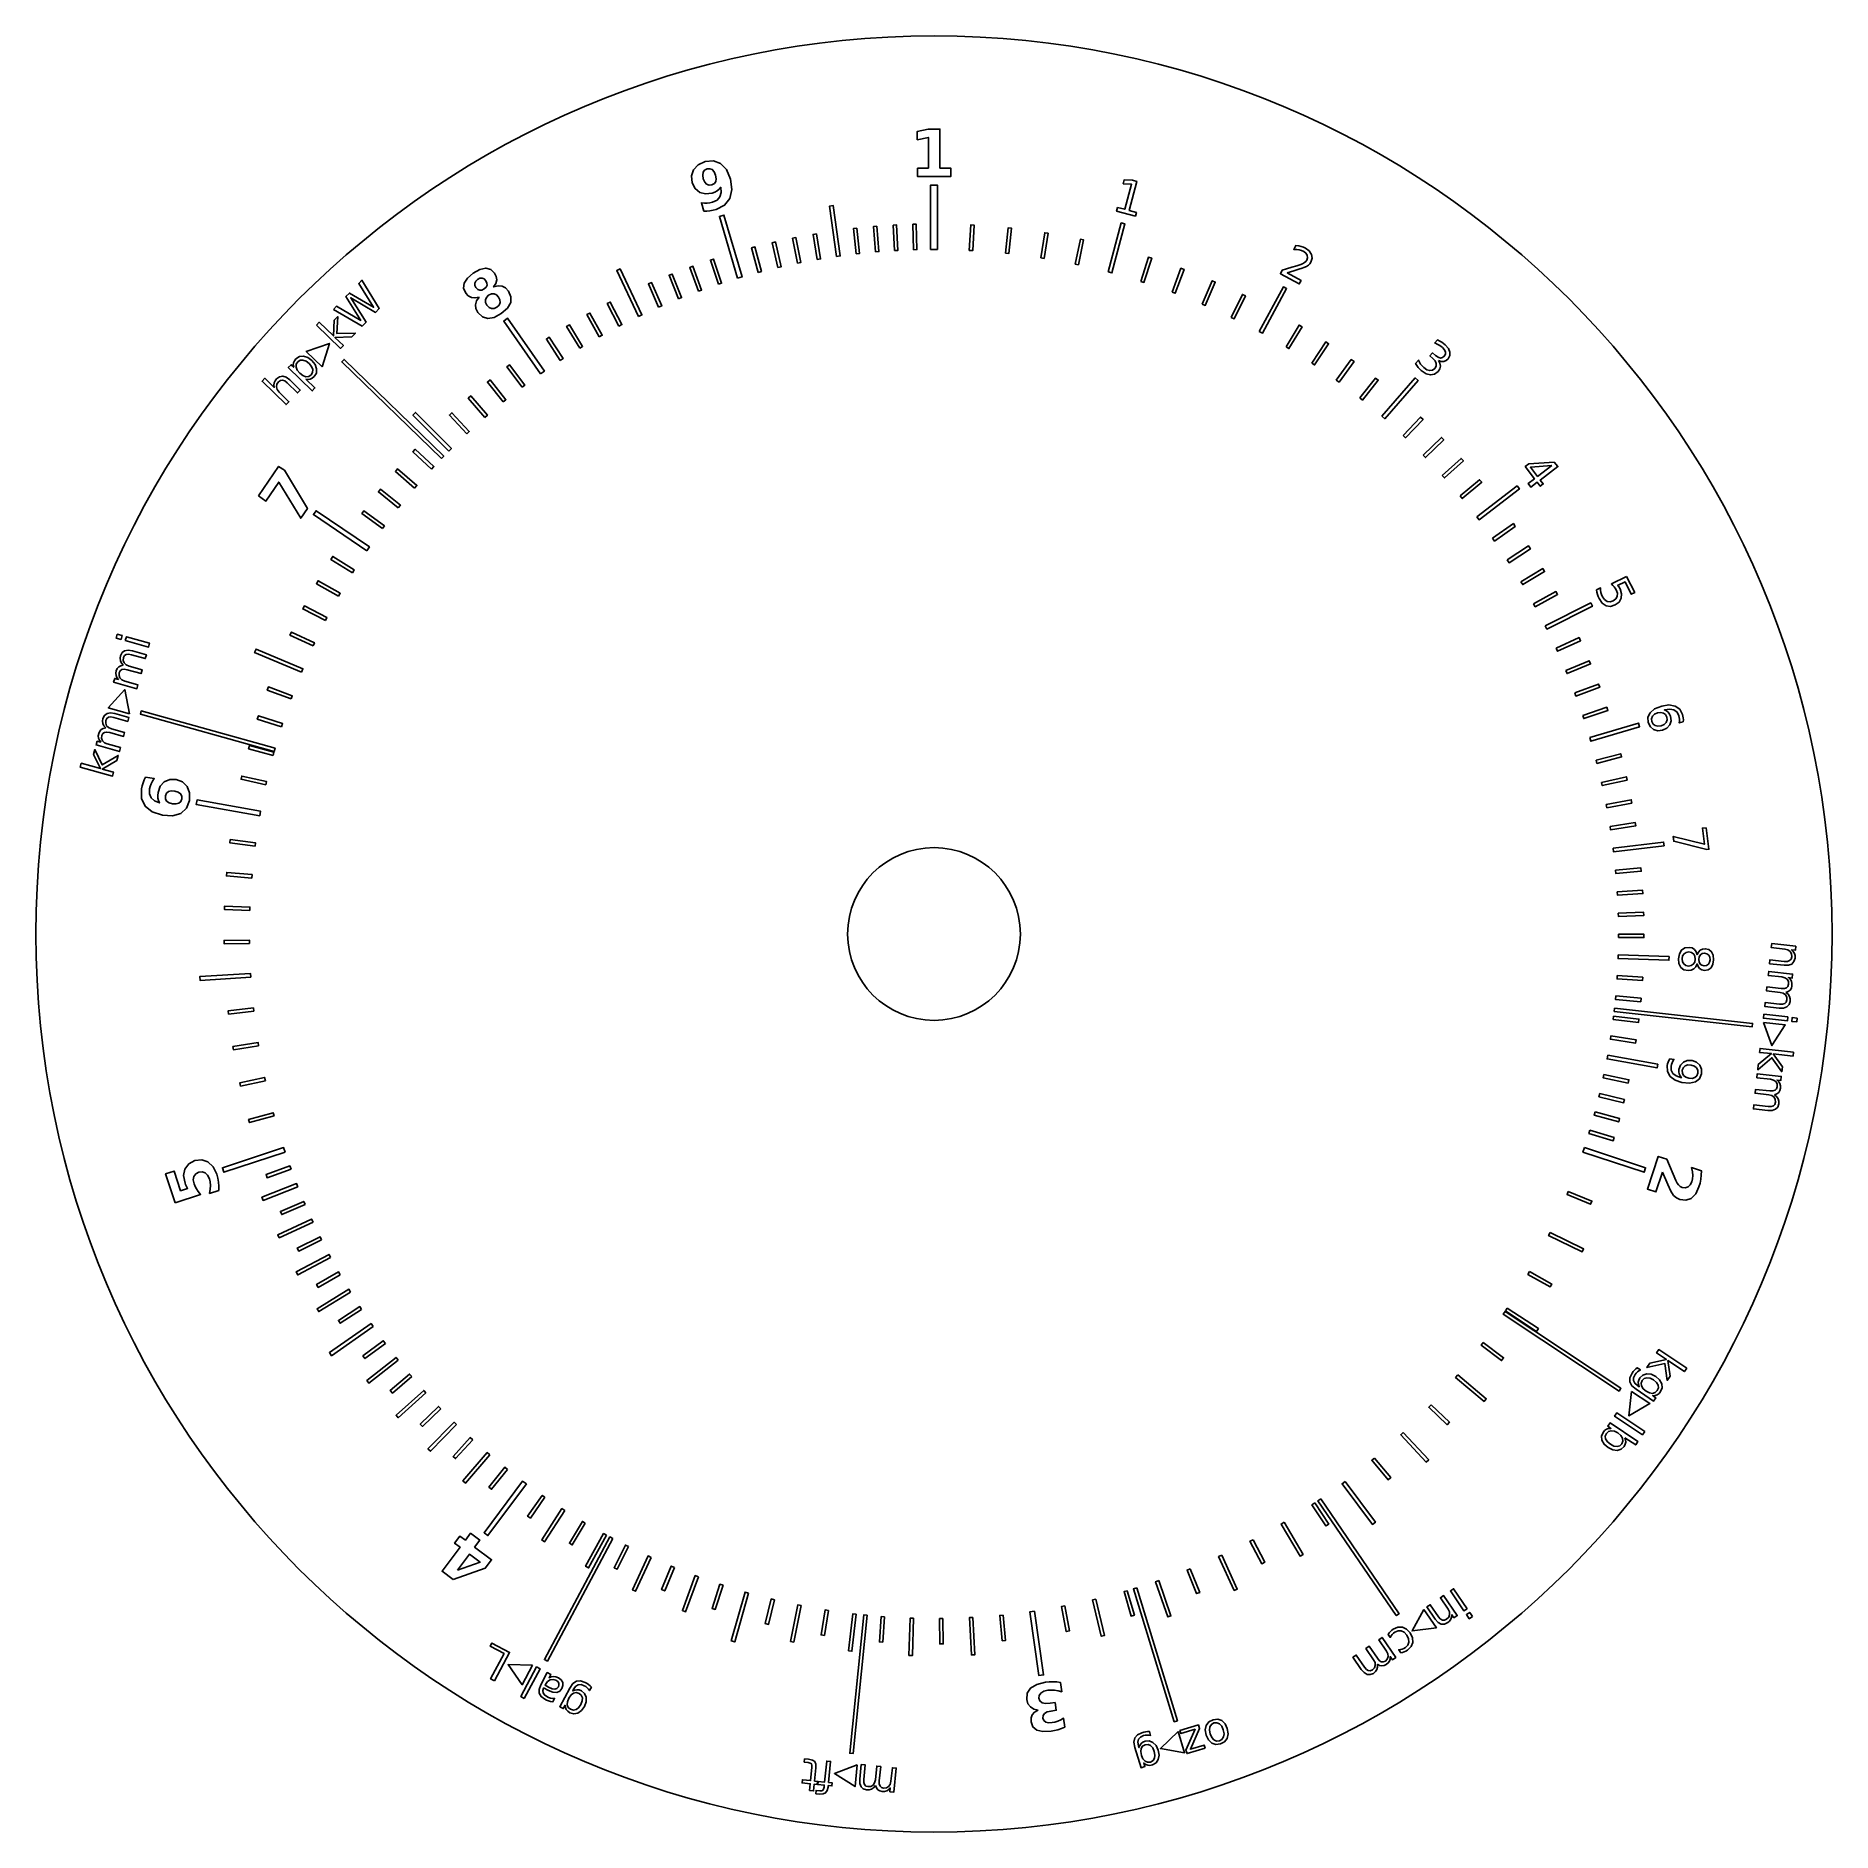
# Model space of a CAD drawing. Header units: millimetres. Extents: x -26.5 to 26.5, y -26.5 to 26.5.
import ezdxf

# ---------------------------------------------------------------- set-up
doc = ezdxf.new("R2010")
doc.units = ezdxf.units.MM
doc.layers.add('CUT', color=1, linetype='Continuous')
doc.layers.add('MARK', color=7, linetype='Continuous')

msp = doc.modelspace()

# ---------------------------------------------------------------- linework, layer by layer
at = {"layer": 'CUT'}
for radius in [26.5, 2.55]:
    msp.add_circle((0, 0), radius, dxfattribs=at)
at = {"layer": 'MARK'}
for points in [[(-0.485, 22.599), (-0.166, 22.599), (-0.166, 23.504), (-0.494, 23.437), (-0.494, 23.682), (-0.168, 23.75), (0.175, 23.75), (0.175, 22.599), (0.494, 22.599), (0.494, 22.35), (-0.485, 22.35), (-0.485, 22.599)], [(-6.791, 21.331), (-6.865, 21.579), (-6.774, 21.569), (-6.69, 21.568), (-6.61, 21.575), (-6.535, 21.592), (-6.403, 21.655), (-6.319, 21.75), (-6.282, 21.877), (-6.293, 22.034), (-6.344, 21.977), (-6.403, 21.929), (-6.47, 21.89), (-6.547, 21.862), (-6.742, 21.837), (-6.914, 21.883), (-7.05, 21.994), (-7.134, 22.162), (-7.157, 22.368), (-7.096, 22.551), (-6.96, 22.697), (-6.757, 22.793), (-6.511, 22.817), (-6.298, 22.736), (-6.127, 22.554), (-6.007, 22.278), (-5.961, 21.968), (-6.02, 21.705), (-6.177, 21.503), (-6.425, 21.378), (-6.519, 21.354), (-6.61, 21.339), (-6.701, 21.331), (-6.791, 21.331)], [(-6.555, 22.103), (-6.48, 22.142), (-6.436, 22.203), (-6.424, 22.286), (-6.443, 22.393), (-6.484, 22.492), (-6.541, 22.556), (-6.611, 22.583), (-6.695, 22.575), (-6.77, 22.536), (-6.814, 22.475), (-6.826, 22.391), (-6.808, 22.285), (-6.766, 22.185), (-6.709, 22.122), (-6.639, 22.095), (-6.555, 22.103)], [(-0.1, 20.2), (0.1, 20.2), (0.1, 22.1), (-0.1, 22.1)], [(5.418, 21.442), (5.631, 21.385), (5.828, 22.122), (5.583, 22.137), (5.615, 22.256), (5.858, 22.242), (5.989, 22.207), (5.761, 21.35), (5.974, 21.294), (5.945, 21.184), (5.389, 21.332), (5.418, 21.442)], [(-5.795, 19.351), (-5.661, 19.391), (-6.2, 21.213), (-6.334, 21.173)], [(-2.873, 19.995), (-2.764, 20.01), (-2.973, 21.495), (-3.082, 21.48)], [(-2.295, 20.069), (-2.196, 20.08), (-2.279, 20.826), (-2.379, 20.815)], [(-1.727, 20.126), (-1.627, 20.134), (-1.689, 20.882), (-1.789, 20.874)], [(-1.163, 20.167), (-1.063, 20.172), (-1.104, 20.921), (-1.204, 20.915)], [(-0.604, 20.191), (-0.504, 20.194), (-0.524, 20.943), (-0.624, 20.941)], [(1.041, 20.173), (1.141, 20.168), (1.181, 20.917), (1.082, 20.922)], [(2.108, 20.09), (2.207, 20.079), (2.288, 20.825), (2.188, 20.835)], [(3.149, 19.953), (3.248, 19.937), (3.366, 20.678), (3.268, 20.694)], [(5.141, 19.535), (5.248, 19.507), (5.633, 20.956), (5.527, 20.984)], [(-5.19, 19.522), (-5.093, 19.547), (-5.284, 20.273), (-5.381, 20.247)], [(-4.605, 19.668), (-4.508, 19.691), (-4.677, 20.421), (-4.774, 20.399)], [(-4.023, 19.795), (-3.925, 19.815), (-4.073, 20.55), (-4.171, 20.531)], [(-3.444, 19.904), (-3.345, 19.921), (-3.471, 20.66), (-3.57, 20.644)], [(4.162, 19.767), (4.26, 19.746), (4.416, 20.479), (4.318, 20.5)], [(10.418, 19.507), (10.832, 19.282), (10.778, 19.182), (10.22, 19.484), (10.275, 19.584), (10.399, 19.623), (10.561, 19.672), (10.709, 19.718), (10.791, 19.745), (10.871, 19.778), (10.929, 19.81), (10.97, 19.845), (11, 19.885), (11.022, 19.955), (11.012, 20.026), (10.974, 20.09), (10.908, 20.14), (10.848, 20.166), (10.78, 20.185), (10.702, 20.195), (10.615, 20.198), (10.68, 20.318), (10.764, 20.305), (10.838, 20.288), (10.904, 20.267), (10.96, 20.241), (11.074, 20.157), (11.141, 20.054), (11.159, 19.942), (11.123, 19.828), (11.089, 19.778), (11.047, 19.736), (10.99, 19.699), (10.911, 19.662), (10.862, 19.645), (10.764, 19.614), (10.616, 19.568), (10.418, 19.507)], [(-13.425, 18.795), (-13.544, 18.771), (-13.65, 18.782), (-13.741, 18.827), (-13.817, 18.908), (-13.879, 19.055), (-13.863, 19.205), (-13.769, 19.355), (-13.598, 19.503), (-13.401, 19.612), (-13.228, 19.648), (-13.081, 19.611), (-12.965, 19.502), (-12.916, 19.403), (-12.904, 19.302), (-12.931, 19.199), (-12.995, 19.094), (-12.863, 19.124), (-12.745, 19.113), (-12.643, 19.062), (-12.558, 18.971), (-12.482, 18.801), (-12.491, 18.634), (-12.586, 18.47), (-12.767, 18.312), (-12.978, 18.196), (-13.166, 18.163), (-13.327, 18.212), (-13.46, 18.342), (-13.516, 18.453), (-13.528, 18.567), (-13.498, 18.681), (-13.425, 18.795)], [(-8.717, 18.222), (-8.618, 18.27), (-9.261, 19.624), (-9.361, 19.577)], [(-6.951, 18.966), (-6.857, 19.001), (-7.114, 19.705), (-7.208, 19.671)], [(-6.363, 19.172), (-6.268, 19.203), (-6.503, 19.915), (-6.598, 19.884)], [(6.1, 19.257), (6.195, 19.227), (6.424, 19.941), (6.328, 19.971)], [(7.023, 18.94), (7.116, 18.905), (7.379, 19.608), (7.285, 19.643)], [(-17.72, 18.428), (-17.63, 18.522), (-16.914, 18.106), (-17.352, 18.808), (-17.251, 18.912), (-16.536, 18.496), (-16.974, 19.198), (-16.883, 19.292), (-16.367, 18.459), (-16.479, 18.343), (-17.211, 18.773), (-16.76, 18.054), (-16.872, 17.938), (-17.72, 18.428)], [(-13.516, 19.073), (-13.464, 19.019), (-13.404, 18.994), (-13.339, 18.999), (-13.27, 19.033), (-13.215, 19.085), (-13.189, 19.145), (-13.192, 19.209), (-13.224, 19.276), (-13.276, 19.33), (-13.335, 19.355), (-13.4, 19.35), (-13.468, 19.317), (-13.524, 19.264), (-13.551, 19.204), (-13.548, 19.14), (-13.516, 19.073)], [(-8.127, 18.493), (-8.035, 18.533), (-8.335, 19.221), (-8.427, 19.181)], [(-7.539, 18.74), (-7.446, 18.777), (-7.725, 19.474), (-7.817, 19.437)], [(7.913, 18.586), (8.005, 18.546), (8.301, 19.235), (8.209, 19.275)], [(9.592, 17.777), (9.689, 17.725), (10.404, 19.043), (10.308, 19.096)], [(-13.141, 18.848), (-13.206, 18.785), (-13.237, 18.713), (-13.232, 18.635), (-13.191, 18.552), (-13.127, 18.485), (-13.056, 18.454), (-12.978, 18.458), (-12.897, 18.498), (-12.832, 18.56), (-12.802, 18.631), (-12.807, 18.709), (-12.848, 18.791), (-12.912, 18.859), (-12.983, 18.891), (-13.06, 18.887), (-13.141, 18.848)], [(-9.296, 17.934), (-9.208, 17.98), (-9.551, 18.646), (-9.64, 18.6)], [(8.771, 18.196), (8.861, 18.153), (9.189, 18.828), (9.099, 18.871)], [(-18.222, 17.968), (-18.14, 18.053), (-17.72, 17.646), (-17.697, 18.111), (-17.593, 18.218), (-17.617, 17.715), (-17.071, 17.733), (-17.177, 17.624), (-17.679, 17.606), (-17.429, 17.364), (-17.511, 17.279), (-18.222, 17.968)], [(-11.611, 16.53), (-11.496, 16.61), (-12.583, 18.168), (-12.698, 18.088)], [(-9.877, 17.62), (-9.79, 17.669), (-10.155, 18.324), (-10.243, 18.276)], [(-11.028, 16.924), (-10.944, 16.979), (-11.351, 17.608), (-11.435, 17.554)], [(-10.455, 17.284), (-10.369, 17.336), (-10.756, 17.978), (-10.841, 17.927)], [(10.388, 17.324), (10.474, 17.273), (10.861, 17.915), (10.775, 17.967)], [(14.886, 16.925), (14.93, 16.844), (14.943, 16.76), (14.926, 16.678), (14.878, 16.602), (14.773, 16.52), (14.651, 16.496), (14.518, 16.531), (14.379, 16.625), (14.333, 16.669), (14.29, 16.719), (14.249, 16.775), (14.211, 16.837), (14.296, 16.936), (14.322, 16.876), (14.357, 16.818), (14.4, 16.763), (14.451, 16.713), (14.544, 16.649), (14.63, 16.624), (14.708, 16.638), (14.776, 16.69), (14.817, 16.76), (14.82, 16.835), (14.789, 16.912), (14.723, 16.986), (14.635, 17.063), (14.708, 17.146), (14.8, 17.066), (14.873, 17.016), (14.942, 16.996), (15.003, 17.007), (15.057, 17.048), (15.091, 17.109), (15.093, 17.173), (15.064, 17.24), (15.002, 17.307), (14.957, 17.343), (14.904, 17.376), (14.844, 17.408), (14.774, 17.44), (14.853, 17.531), (14.922, 17.496), (14.983, 17.46), (15.038, 17.423), (15.086, 17.385), (15.179, 17.281), (15.224, 17.172), (15.221, 17.066), (15.168, 16.971), (15.108, 16.921), (15.04, 16.896), (14.964, 16.897), (14.886, 16.925)], [(-18.537, 16.375), (-18.266, 16.112), (-18.348, 16.027), (-19.054, 16.712), (-18.972, 16.796), (-18.894, 16.721), (-18.905, 16.79), (-18.897, 16.854), (-18.871, 16.914), (-18.826, 16.972), (-18.725, 17.038), (-18.605, 17.051), (-18.477, 17.012), (-18.354, 16.921), (-18.259, 16.801), (-18.216, 16.674), (-18.225, 16.553), (-18.289, 16.451), (-18.345, 16.404), (-18.404, 16.376), (-18.468, 16.366), (-18.537, 16.375)], [(-18.056, 16.737), (-18.522, 17.189), (-17.839, 17.427), (-18.056, 16.737)], [(11.146, 16.846), (11.229, 16.791), (11.645, 17.416), (11.562, 17.471)], [(-19.011, 16.351), (-18.702, 16.051), (-18.783, 15.967), (-19.089, 16.264), (-19.16, 16.319), (-19.225, 16.341), (-19.287, 16.332), (-19.344, 16.291), (-19.392, 16.22), (-19.405, 16.142), (-19.382, 16.063), (-19.324, 15.988), (-19.035, 15.707), (-19.117, 15.623), (-19.828, 16.312), (-19.746, 16.397), (-19.467, 16.126), (-19.476, 16.198), (-19.467, 16.264), (-19.442, 16.325), (-19.399, 16.381), (-19.31, 16.445), (-19.215, 16.461), (-19.115, 16.43), (-19.011, 16.351)], [(-18.438, 16.834), (-18.53, 16.905), (-18.621, 16.937), (-18.704, 16.93), (-18.775, 16.883), (-18.82, 16.811), (-18.824, 16.727), (-18.789, 16.638), (-18.716, 16.548), (-18.624, 16.477), (-18.533, 16.445), (-18.45, 16.452), (-18.379, 16.499), (-18.334, 16.571), (-18.33, 16.655), (-18.365, 16.744), (-18.438, 16.834)], [(-14.535, 14.027), (-14.466, 14.099), (-17.409, 16.954), (-17.478, 16.882)], [(-12.156, 16.133), (-12.076, 16.193), (-12.525, 16.793), (-12.605, 16.733)], [(11.871, 16.344), (11.952, 16.285), (12.394, 16.891), (12.313, 16.95)], [(-12.709, 15.701), (-12.631, 15.764), (-13.101, 16.348), (-13.179, 16.285)], [(12.562, 15.819), (12.64, 15.756), (13.108, 16.343), (13.03, 16.405)], [(13.216, 15.277), (13.299, 15.205), (14.284, 16.336), (14.201, 16.408)], [(-14.317, 14.25), (-14.239, 14.328), (-15.299, 15.389), (-15.377, 15.311)], [(-13.789, 14.762), (-13.716, 14.83), (-14.226, 15.379), (-14.3, 15.311)], [(-13.254, 15.244), (-13.178, 15.309), (-13.669, 15.877), (-13.744, 15.811)], [(13.845, 14.71), (13.917, 14.641), (14.433, 15.186), (14.36, 15.254)], [(14.436, 14.129), (14.506, 14.058), (15.043, 14.581), (14.974, 14.653)], [(-19.932, 12.925), (-19.338, 13.798), (-19.17, 13.683), (-18.488, 12.559), (-18.686, 12.268), (-19.333, 13.333), (-19.712, 12.776), (-19.932, 12.925)], [(-14.826, 13.72), (-14.758, 13.793), (-15.307, 14.304), (-15.375, 14.231)], [(14.996, 13.534), (15.062, 13.46), (15.62, 13.961), (15.554, 14.035)], [(18.304, 13.927), (18.408, 13.792), (17.89, 13.396), (17.976, 13.282), (17.887, 13.214), (17.8, 13.328), (17.613, 13.184), (17.531, 13.291), (17.719, 13.434), (17.445, 13.793), (17.548, 13.872), (18.304, 13.927)], [(18.232, 13.827), (17.601, 13.774), (17.808, 13.503), (18.232, 13.827)], [(-15.325, 13.16), (-15.26, 13.236), (-15.827, 13.726), (-15.893, 13.65)], [(15.523, 12.926), (15.586, 12.849), (16.164, 13.328), (16.1, 13.405)], [(-15.809, 12.574), (-15.747, 12.652), (-16.333, 13.121), (-16.395, 13.043)], [(16.015, 12.311), (16.082, 12.224), (17.274, 13.135), (17.207, 13.222)], [(-16.739, 11.307), (-16.661, 11.422), (-18.231, 12.491), (-18.31, 12.375)], [(-16.277, 11.962), (-16.218, 12.042), (-16.821, 12.488), (-16.881, 12.408)], [(16.482, 11.678), (16.54, 11.596), (17.153, 12.028), (17.095, 12.11)], [(-17.16, 10.658), (-17.107, 10.742), (-17.743, 11.14), (-17.796, 11.055)], [(16.916, 11.041), (16.97, 10.957), (17.599, 11.365), (17.545, 11.449)], [(17.319, 10.396), (17.371, 10.31), (18.015, 10.695), (17.963, 10.781)], [(-17.571, 9.966), (-17.521, 10.053), (-18.172, 10.424), (-18.222, 10.337)], [(17.693, 9.746), (17.741, 9.658), (18.399, 10.019), (18.351, 10.106)], [(20.438, 10.553), (20.676, 10.078), (20.574, 10.027), (20.392, 10.391), (20.173, 10.281), (20.194, 10.259), (20.213, 10.235), (20.229, 10.21), (20.243, 10.185), (20.29, 10.04), (20.28, 9.906), (20.217, 9.792), (20.102, 9.708), (19.962, 9.666), (19.833, 9.685), (19.718, 9.763), (19.626, 9.898), (19.6, 9.956), (19.578, 10.018), (19.56, 10.083), (19.546, 10.153), (19.668, 10.214), (19.67, 10.146), (19.68, 10.081), (19.699, 10.016), (19.726, 9.952), (19.787, 9.866), (19.863, 9.815), (19.95, 9.802), (20.041, 9.829), (20.117, 9.886), (20.159, 9.963), (20.164, 10.055), (20.131, 10.155), (20.104, 10.202), (20.072, 10.246), (20.034, 10.288), (19.989, 10.328), (20.438, 10.553)], [(-17.959, 9.248), (-17.913, 9.336), (-18.579, 9.681), (-18.625, 9.593)], [(18.036, 9.096), (18.085, 8.998), (19.427, 9.67), (19.377, 9.768)], [(-24.131, 8.731), (-24.099, 8.844), (-23.956, 8.804), (-23.988, 8.691), (-24.131, 8.731)], [(-23.864, 8.656), (-23.832, 8.769), (-23.146, 8.577), (-23.177, 8.465), (-23.864, 8.656)], [(-18.323, 8.503), (-18.281, 8.594), (-18.96, 8.911), (-19.003, 8.82)], [(18.355, 8.434), (18.397, 8.343), (19.079, 8.654), (19.037, 8.745)], [(-23.924, 7.931), (-23.977, 7.996), (-24.008, 8.064), (-24.017, 8.135), (-24.005, 8.212), (-23.96, 8.302), (-23.884, 8.357), (-23.781, 8.375), (-23.654, 8.356), (-23.24, 8.24), (-23.272, 8.127), (-23.682, 8.241), (-23.771, 8.256), (-23.838, 8.247), (-23.887, 8.213), (-23.916, 8.154), (-23.923, 8.071), (-23.897, 7.999), (-23.838, 7.942), (-23.752, 7.904), (-23.364, 7.795), (-23.396, 7.682), (-23.806, 7.797), (-23.895, 7.812), (-23.963, 7.803), (-24.011, 7.768), (-24.04, 7.708), (-24.048, 7.627), (-24.02, 7.555), (-23.962, 7.497), (-23.876, 7.459), (-23.488, 7.351), (-23.52, 7.238), (-24.206, 7.43), (-24.175, 7.543), (-24.068, 7.513), (-24.111, 7.571), (-24.135, 7.632), (-24.141, 7.697), (-24.129, 7.768), (-24.101, 7.835), (-24.056, 7.885), (-23.997, 7.917), (-23.924, 7.931)], [(-18.663, 7.728), (-18.621, 7.829), (-20.005, 8.407), (-20.048, 8.306)], [(18.644, 7.774), (18.683, 7.682), (19.375, 7.969), (19.337, 8.061)], [(-23.74, 6.501), (-24.365, 6.676), (-23.879, 7.211), (-23.74, 6.501)], [(-18.972, 6.936), (-18.937, 7.03), (-19.641, 7.289), (-19.676, 7.196)], [(18.906, 7.113), (18.941, 7.019), (19.644, 7.281), (19.609, 7.375)], [(-24.441, 6.079), (-24.495, 6.144), (-24.525, 6.211), (-24.535, 6.283), (-24.523, 6.36), (-24.477, 6.45), (-24.401, 6.504), (-24.298, 6.523), (-24.172, 6.503), (-23.758, 6.387), (-23.789, 6.274), (-24.2, 6.389), (-24.288, 6.404), (-24.356, 6.394), (-24.404, 6.36), (-24.433, 6.301), (-24.441, 6.219), (-24.414, 6.146), (-24.356, 6.089), (-24.269, 6.051), (-23.882, 5.943), (-23.913, 5.83), (-24.324, 5.944), (-24.413, 5.96), (-24.48, 5.95), (-24.528, 5.916), (-24.558, 5.856), (-24.565, 5.774), (-24.538, 5.702), (-24.48, 5.645), (-24.394, 5.607), (-24.006, 5.499), (-24.037, 5.385), (-24.724, 5.577), (-24.692, 5.69), (-24.585, 5.661), (-24.628, 5.718), (-24.653, 5.779), (-24.659, 5.844), (-24.647, 5.916), (-24.618, 5.982), (-24.573, 6.032), (-24.514, 6.065), (-24.441, 6.079)], [(-19.469, 5.386), (-19.442, 5.482), (-23.391, 6.585), (-23.418, 6.489)], [(-19.252, 6.115), (-19.222, 6.21), (-19.936, 6.439), (-19.967, 6.344)], [(19.142, 6.451), (19.174, 6.357), (19.885, 6.594), (19.853, 6.689)], [(22.109, 6.264), (21.991, 6.229), (21.997, 6.284), (21.997, 6.338), (21.992, 6.39), (21.98, 6.44), (21.925, 6.547), (21.835, 6.611), (21.711, 6.631), (21.551, 6.61), (21.613, 6.582), (21.664, 6.541), (21.705, 6.487), (21.731, 6.424), (21.748, 6.288), (21.711, 6.169), (21.627, 6.076), (21.498, 6.015), (21.358, 5.997), (21.235, 6.032), (21.138, 6.114), (21.077, 6.238), (21.065, 6.394), (21.129, 6.53), (21.265, 6.642), (21.472, 6.727), (21.685, 6.761), (21.867, 6.727), (22.006, 6.631), (22.088, 6.478), (22.1, 6.428), (22.107, 6.376), (22.111, 6.322), (22.109, 6.264)], [(21.626, 6.401), (21.588, 6.475), (21.526, 6.521), (21.444, 6.539), (21.347, 6.524), (21.258, 6.484), (21.199, 6.424), (21.171, 6.351), (21.18, 6.268), (21.218, 6.194), (21.281, 6.148), (21.363, 6.13), (21.459, 6.145), (21.548, 6.185), (21.608, 6.245), (21.635, 6.318), (21.626, 6.401)], [(19.351, 5.796), (19.382, 5.69), (20.82, 6.117), (20.789, 6.222)], [(-25.194, 4.925), (-25.162, 5.038), (-24.599, 4.881), (-24.801, 5.3), (-24.761, 5.444), (-24.542, 4.99), (-24.07, 5.268), (-24.111, 5.121), (-24.544, 4.866), (-24.209, 4.772), (-24.24, 4.659), (-25.194, 4.925)], [(-19.501, 5.269), (-19.475, 5.365), (-20.198, 5.563), (-20.224, 5.466)], [(19.537, 5.132), (19.563, 5.035), (20.288, 5.223), (20.263, 5.32)], [(-23.262, 4.63), (-23.007, 4.585), (-23.058, 4.506), (-23.098, 4.43), (-23.126, 4.357), (-23.144, 4.283), (-23.148, 4.138), (-23.1, 4.02), (-23.004, 3.93), (-22.857, 3.87), (-22.886, 3.94), (-22.902, 4.013), (-22.905, 4.091), (-22.897, 4.173), (-22.831, 4.358), (-22.712, 4.492), (-22.552, 4.563), (-22.365, 4.563), (-22.172, 4.491), (-22.036, 4.355), (-21.966, 4.168), (-21.972, 3.943), (-22.06, 3.713), (-22.227, 3.559), (-22.467, 3.488), (-22.769, 3.504), (-23.066, 3.602), (-23.274, 3.772), (-23.384, 4.003), (-23.385, 4.279), (-23.365, 4.372), (-23.338, 4.461), (-23.303, 4.547), (-23.262, 4.63)], [(-19.715, 4.399), (-19.693, 4.496), (-20.425, 4.661), (-20.447, 4.564)], [(19.698, 4.475), (19.72, 4.377), (20.452, 4.541), (20.43, 4.639)], [(-22.678, 4.073), (-22.678, 3.988), (-22.643, 3.922), (-22.573, 3.874), (-22.47, 3.843), (-22.362, 3.836), (-22.28, 3.857), (-22.224, 3.907), (-22.195, 3.986), (-22.195, 4.071), (-22.23, 4.138), (-22.299, 4.186), (-22.403, 4.217), (-22.511, 4.224), (-22.592, 4.203), (-22.648, 4.152), (-22.678, 4.073)], [(-19.897, 3.485), (-19.873, 3.623), (-21.743, 3.958), (-21.768, 3.82)], [(19.835, 3.821), (19.854, 3.723), (20.591, 3.863), (20.572, 3.961)], [(19.95, 3.171), (19.965, 3.072), (20.706, 3.188), (20.691, 3.286)], [(-20.033, 2.589), (-20.02, 2.689), (-20.764, 2.787), (-20.777, 2.687)], [(20.041, 2.53), (20.055, 2.421), (21.543, 2.604), (21.53, 2.714)], [(22.787, 3.137), (22.866, 2.499), (22.809, 2.492), (21.829, 2.737), (21.812, 2.877), (22.733, 2.647), (22.674, 3.123), (22.787, 3.137)], [(-20.132, 1.652), (-20.124, 1.752), (-20.871, 1.815), (-20.88, 1.716)], [(20.112, 1.884), (20.121, 1.784), (20.868, 1.853), (20.859, 1.952)], [(20.161, 1.249), (20.167, 1.149), (20.916, 1.193), (20.91, 1.293)], [(-20.188, 0.696), (-20.184, 0.795), (-20.934, 0.823), (-20.938, 0.723)], [(20.191, 0.619), (20.193, 0.519), (20.943, 0.541), (20.94, 0.641)], [(-20.198, -0.28), (-20.199, -0.18), (-20.949, -0.189), (-20.948, -0.289)], [(20.2, -0.003), (20.2, -0.103), (20.95, -0.105), (20.95, -0.005)], [(22.524, -0.611), (22.558, -0.535), (22.61, -0.478), (22.677, -0.444), (22.757, -0.435), (22.863, -0.46), (22.944, -0.526), (22.992, -0.629), (23.005, -0.762), (22.984, -0.895), (22.928, -0.994), (22.844, -1.055), (22.736, -1.073), (22.657, -1.058), (22.592, -1.02), (22.544, -0.96), (22.515, -0.882), (22.479, -0.968), (22.421, -1.031), (22.346, -1.07), (22.258, -1.081), (22.13, -1.054), (22.038, -0.985), (21.983, -0.875), (21.968, -0.728), (21.993, -0.583), (22.054, -0.477), (22.151, -0.413), (22.281, -0.395), (22.368, -0.412), (22.44, -0.455), (22.494, -0.523), (22.524, -0.611)], [(25.082, -0.924), (24.654, -0.876), (24.667, -0.76), (25.091, -0.807), (25.18, -0.807), (25.246, -0.785), (25.289, -0.74), (25.309, -0.673), (25.303, -0.587), (25.265, -0.517), (25.199, -0.469), (25.108, -0.445), (24.707, -0.4), (24.72, -0.283), (25.429, -0.362), (25.416, -0.479), (25.306, -0.467), (25.356, -0.518), (25.39, -0.576), (25.407, -0.639), (25.407, -0.71), (25.376, -0.815), (25.311, -0.886), (25.213, -0.923), (25.082, -0.924)], [(20.191, -0.614), (20.187, -0.724), (21.686, -0.774), (21.69, -0.664)], [(22.463, -0.744), (22.453, -0.658), (22.416, -0.591), (22.356, -0.548), (22.276, -0.531), (22.195, -0.542), (22.132, -0.582), (22.091, -0.646), (22.076, -0.732), (22.086, -0.818), (22.122, -0.885), (22.182, -0.929), (22.262, -0.946), (22.343, -0.934), (22.406, -0.895), (22.447, -0.831), (22.463, -0.744)], [(22.74, -0.569), (22.67, -0.579), (22.617, -0.613), (22.583, -0.67), (22.569, -0.748), (22.577, -0.826), (22.608, -0.886), (22.659, -0.924), (22.727, -0.939), (22.797, -0.929), (22.85, -0.894), (22.885, -0.836), (22.898, -0.759), (22.89, -0.681), (22.859, -0.621), (22.808, -0.583), (22.74, -0.569)], [(-20.16, -1.277), (-20.166, -1.168), (-21.664, -1.258), (-21.657, -1.368)], [(20.163, -1.228), (20.156, -1.327), (20.905, -1.375), (20.911, -1.275)], [(25.139, -1.723), (25.202, -1.779), (25.244, -1.841), (25.264, -1.91), (25.265, -1.988), (25.235, -2.084), (25.168, -2.15), (25.07, -2.184), (24.942, -2.185), (24.514, -2.138), (24.527, -2.021), (24.951, -2.068), (25.04, -2.069), (25.106, -2.049), (25.148, -2.007), (25.167, -1.944), (25.161, -1.862), (25.123, -1.794), (25.057, -1.747), (24.965, -1.724), (24.565, -1.679), (24.578, -1.562), (25.002, -1.61), (25.092, -1.61), (25.157, -1.59), (25.199, -1.549), (25.218, -1.485), (25.212, -1.403), (25.174, -1.336), (25.107, -1.289), (25.016, -1.265), (24.616, -1.221), (24.629, -1.104), (25.337, -1.183), (25.324, -1.3), (25.214, -1.287), (25.266, -1.337), (25.3, -1.394), (25.316, -1.457), (25.316, -1.529), (25.298, -1.6), (25.262, -1.656), (25.209, -1.698), (25.139, -1.723)], [(20.117, -1.828), (20.108, -1.928), (20.855, -1.997), (20.864, -1.898)], [(-20.071, -2.28), (-20.082, -2.18), (-20.827, -2.263), (-20.816, -2.363)], [(20.054, -2.421), (20.042, -2.52), (20.787, -2.612), (20.799, -2.512)], [(20.082, -2.185), (20.071, -2.284), (24.145, -2.738), (24.156, -2.638)], [(25.196, -2.449), (25.183, -2.565), (24.475, -2.486), (24.488, -2.37), (25.196, -2.449)], [(24.475, -2.613), (25.12, -2.685), (24.726, -3.291), (24.475, -2.613)], [(25.472, -2.479), (25.459, -2.596), (25.312, -2.579), (25.325, -2.463), (25.472, -2.479)], [(19.975, -3.005), (19.96, -3.104), (20.702, -3.217), (20.717, -3.118)], [(-19.929, -3.3), (-19.945, -3.201), (-20.685, -3.322), (-20.669, -3.421)], [(19.881, -3.575), (19.861, -3.684), (21.337, -3.953), (21.357, -3.845)], [(21.713, -3.681), (21.834, -3.703), (21.804, -3.749), (21.779, -3.798), (21.761, -3.847), (21.748, -3.896), (21.749, -4.017), (21.8, -4.114), (21.902, -4.189), (22.055, -4.242), (22.013, -4.19), (21.986, -4.129), (21.974, -4.064), (21.979, -3.994), (22.025, -3.866), (22.111, -3.777), (22.228, -3.732), (22.371, -3.736), (22.503, -3.783), (22.597, -3.869), (22.647, -3.986), (22.645, -4.125), (22.585, -4.269), (22.467, -4.361), (22.294, -4.4), (22.071, -4.382), (21.867, -4.316), (21.72, -4.204), (21.639, -4.055), (21.635, -3.882), (21.647, -3.832), (21.664, -3.782), (21.686, -3.732), (21.713, -3.681)], [(25.36, -3.485), (25.347, -3.602), (24.766, -3.537), (25.033, -3.918), (25.016, -4.067), (24.727, -3.654), (24.306, -4.004), (24.323, -3.852), (24.709, -3.531), (24.363, -3.492), (24.376, -3.375), (25.36, -3.485)], [(-19.73, -4.331), (-19.752, -4.233), (-20.484, -4.392), (-20.463, -4.49)], [(19.77, -4.147), (19.749, -4.245), (20.483, -4.401), (20.503, -4.303)], [(22.081, -4.022), (22.082, -4.105), (22.117, -4.175), (22.182, -4.227), (22.275, -4.258), (22.373, -4.262), (22.453, -4.236), (22.51, -4.183), (22.54, -4.105), (22.539, -4.022), (22.504, -3.952), (22.439, -3.9), (22.346, -3.869), (22.248, -3.865), (22.169, -3.891), (22.111, -3.944), (22.081, -4.022)], [(24.803, -4.745), (24.866, -4.8), (24.907, -4.862), (24.928, -4.931), (24.929, -5.009), (24.898, -5.105), (24.832, -5.171), (24.733, -5.206), (24.605, -5.207), (24.178, -5.159), (24.191, -5.042), (24.614, -5.089), (24.704, -5.09), (24.769, -5.07), (24.812, -5.029), (24.831, -4.966), (24.825, -4.883), (24.787, -4.816), (24.72, -4.769), (24.629, -4.745), (24.229, -4.701), (24.242, -4.584), (24.665, -4.631), (24.756, -4.632), (24.821, -4.612), (24.863, -4.57), (24.882, -4.506), (24.876, -4.424), (24.838, -4.357), (24.771, -4.31), (24.68, -4.287), (24.28, -4.242), (24.293, -4.125), (25.001, -4.204), (24.988, -4.321), (24.878, -4.309), (24.93, -4.359), (24.963, -4.415), (24.98, -4.478), (24.98, -4.55), (24.962, -4.621), (24.926, -4.677), (24.873, -4.719), (24.803, -4.745)], [(19.645, -4.704), (19.621, -4.801), (20.35, -4.978), (20.374, -4.881)], [(-19.473, -5.37), (-19.5, -5.273), (-20.223, -5.471), (-20.197, -5.567)], [(19.505, -5.252), (19.479, -5.349), (20.203, -5.545), (20.229, -5.449)], [(19.352, -5.79), (19.323, -5.886), (20.041, -6.103), (20.07, -6.007)], [(-19.148, -6.433), (-19.193, -6.3), (-20.996, -6.899), (-20.952, -7.032)], [(19.193, -6.3), (19.148, -6.433), (20.952, -7.032), (20.996, -6.899)], [(-22.391, -7.933), (-22.674, -7.081), (-22.422, -6.997), (-22.23, -7.576), (-22.024, -7.507), (-22.047, -7.471), (-22.067, -7.434), (-22.085, -7.396), (-22.1, -7.354), (-22.141, -7.128), (-22.104, -6.936), (-21.992, -6.786), (-21.81, -6.688), (-21.606, -6.661), (-21.424, -6.723), (-21.274, -6.868), (-21.166, -7.091), (-21.135, -7.206), (-21.114, -7.323), (-21.105, -7.442), (-21.107, -7.565), (-21.377, -7.654), (-21.357, -7.53), (-21.352, -7.417), (-21.36, -7.315), (-21.382, -7.223), (-21.434, -7.117), (-21.508, -7.047), (-21.597, -7.017), (-21.697, -7.03), (-21.785, -7.08), (-21.838, -7.157), (-21.856, -7.257), (-21.834, -7.373), (-21.804, -7.448), (-21.762, -7.524), (-21.709, -7.603), (-21.643, -7.685), (-22.391, -7.933)], [(-18.972, -6.937), (-19.006, -6.843), (-19.711, -7.098), (-19.677, -7.192)], [(21.496, -7.026), (21.302, -7.61), (21.051, -7.527), (21.371, -6.561), (21.623, -6.645), (21.89, -7.272), (21.929, -7.348), (21.973, -7.406), (22.022, -7.449), (22.079, -7.476), (22.169, -7.488), (22.25, -7.463), (22.317, -7.404), (22.363, -7.315), (22.382, -7.229), (22.387, -7.129), (22.377, -7.016), (22.352, -6.891), (22.644, -6.988), (22.64, -7.114), (22.626, -7.236), (22.604, -7.353), (22.573, -7.464), (22.476, -7.667), (22.345, -7.8), (22.186, -7.857), (22.008, -7.835), (21.908, -7.786), (21.825, -7.712), (21.744, -7.588), (21.651, -7.392), (21.496, -7.026)], [(-18.772, -7.459), (-18.809, -7.366), (-19.832, -7.77), (-19.796, -7.863)], [(-18.556, -7.982), (-18.595, -7.89), (-19.285, -8.185), (-19.246, -8.277)], [(18.717, -7.596), (18.679, -7.689), (19.374, -7.973), (19.412, -7.88)], [(-18.323, -8.503), (-18.365, -8.413), (-19.364, -8.873), (-19.322, -8.964)], [(-18.073, -9.023), (-18.117, -8.934), (-18.789, -9.267), (-18.745, -9.357)], [(18.178, -8.81), (18.134, -8.9), (19.123, -9.382), (19.166, -9.292)], [(-17.805, -9.541), (-17.852, -9.453), (-18.822, -9.97), (-18.775, -10.059)], [(-17.519, -10.057), (-17.568, -9.97), (-18.22, -10.342), (-18.17, -10.429)], [(17.575, -9.958), (17.525, -10.045), (18.177, -10.416), (18.227, -10.329)], [(-17.214, -10.569), (-17.266, -10.484), (-18.205, -11.057), (-18.153, -11.142)], [(-16.892, -11.078), (-16.946, -10.994), (-17.574, -11.404), (-17.52, -11.488)], [(16.916, -11.04), (16.861, -11.124), (17.781, -11.727), (17.836, -11.644)], [(-16.547, -11.586), (-16.61, -11.496), (-17.841, -12.353), (-17.778, -12.443)], [(16.853, -11.136), (16.798, -11.22), (20.213, -13.489), (20.268, -13.405)], [(-16.189, -12.081), (-16.249, -12.001), (-16.851, -12.448), (-16.791, -12.528)], [(16.208, -12.056), (16.148, -12.136), (16.749, -12.585), (16.808, -12.505)], [(-15.809, -12.575), (-15.871, -12.496), (-16.734, -13.179), (-16.672, -13.257)], [(22.21, -12.813), (22.145, -12.911), (21.658, -12.588), (21.721, -13.049), (21.638, -13.173), (21.569, -12.674), (21.035, -12.792), (21.12, -12.665), (21.61, -12.556), (21.32, -12.363), (21.385, -12.265), (22.21, -12.813)], [(-15.409, -13.061), (-15.474, -12.985), (-16.047, -13.468), (-15.983, -13.545)], [(15.456, -13.006), (15.391, -13.082), (16.231, -13.793), (16.296, -13.716)], [(20.715, -13.435), (20.594, -13.33), (20.534, -13.218), (20.535, -13.096), (20.597, -12.962), (20.632, -12.914), (20.669, -12.87), (20.709, -12.832), (20.752, -12.798), (20.846, -12.861), (20.798, -12.89), (20.756, -12.923), (20.719, -12.959), (20.688, -13), (20.645, -13.093), (20.642, -13.177), (20.682, -13.255), (20.762, -13.326), (20.81, -13.358), (20.787, -13.293), (20.783, -13.228), (20.798, -13.163), (20.832, -13.098), (20.919, -13.013), (21.032, -12.977), (21.162, -12.991), (21.297, -13.057), (21.41, -13.156), (21.474, -13.271), (21.485, -13.389), (21.44, -13.502), (21.393, -13.559), (21.339, -13.597), (21.278, -13.619), (21.209, -13.623), (21.299, -13.683), (21.235, -13.78), (20.715, -13.435)], [(21.01, -13.49), (21.111, -13.542), (21.203, -13.555), (21.281, -13.532), (21.343, -13.471), (21.374, -13.392), (21.365, -13.311), (21.317, -13.231), (21.23, -13.158), (21.129, -13.106), (21.037, -13.093), (20.959, -13.116), (20.898, -13.176), (20.866, -13.256), (20.875, -13.337), (20.923, -13.417), (21.01, -13.49)], [(-14.99, -13.541), (-15.056, -13.467), (-15.875, -14.202), (-15.808, -14.276)], [(20.585, -13.495), (21.126, -13.854), (20.498, -14.213), (20.585, -13.495)], [(-14.55, -14.012), (-14.619, -13.94), (-15.161, -14.459), (-15.091, -14.531)], [(14.667, -13.89), (14.598, -13.963), (15.141, -14.48), (15.21, -14.407)], [(20.97, -14.679), (20.906, -14.777), (20.081, -14.229), (20.146, -14.132), (20.97, -14.679)], [(-14.09, -14.475), (-14.161, -14.405), (-14.931, -15.191), (-14.859, -15.261)], [(13.845, -14.709), (13.772, -14.778), (14.524, -15.581), (14.597, -15.512)], [(20.386, -14.862), (20.409, -14.927), (20.413, -14.992), (20.398, -15.056), (20.364, -15.121), (20.278, -15.205), (20.162, -15.24), (20.029, -15.224), (19.891, -15.157), (19.776, -15.056), (19.71, -14.94), (19.697, -14.819), (19.741, -14.707), (19.788, -14.651), (19.841, -14.612), (19.902, -14.591), (19.972, -14.587), (19.883, -14.527), (19.948, -14.429), (20.772, -14.977), (20.707, -15.075), (20.386, -14.862)], [(19.958, -15.056), (20.062, -15.109), (20.157, -15.124), (20.237, -15.102), (20.299, -15.043), (20.329, -14.964), (20.318, -14.881), (20.268, -14.799), (20.179, -14.724), (20.076, -14.672), (19.981, -14.656), (19.9, -14.678), (19.839, -14.737), (19.808, -14.817), (19.819, -14.9), (19.87, -14.981), (19.958, -15.056)], [(-13.609, -14.927), (-13.683, -14.86), (-14.19, -15.413), (-14.116, -15.48)], [(-13.108, -15.369), (-13.184, -15.304), (-13.9, -16.139), (-13.824, -16.204)], [(-12.586, -15.8), (-12.664, -15.737), (-13.133, -16.322), (-13.055, -16.385)], [(12.996, -15.465), (12.919, -15.529), (13.4, -16.104), (13.477, -16.04)], [(-12.028, -16.229), (-12.14, -16.145), (-13.276, -17.668), (-13.164, -17.752)], [(12.128, -16.154), (12.04, -16.22), (12.937, -17.422), (13.025, -17.356)], [(-11.48, -16.621), (-11.562, -16.564), (-11.99, -17.18), (-11.908, -17.237)], [(-10.896, -17.01), (-10.98, -16.956), (-11.575, -17.88), (-11.491, -17.935)], [(11.234, -16.788), (11.15, -16.844), (11.566, -17.468), (11.649, -17.413)], [(11.413, -16.667), (11.33, -16.723), (13.638, -20.112), (13.721, -20.056)], [(-10.29, -17.383), (-10.376, -17.332), (-10.76, -17.976), (-10.674, -18.027)], [(10.329, -17.36), (10.243, -17.411), (10.803, -18.357), (10.889, -18.307)], [(-14.191, -19.044), (-14.513, -18.804), (-13.984, -18.096), (-14.144, -17.977), (-13.988, -17.767), (-13.828, -17.886), (-13.675, -17.682), (-13.402, -17.886), (-13.554, -18.091), (-13.057, -18.462), (-13.242, -18.71), (-14.191, -19.044)], [(-9.477, -17.839), (-9.565, -17.792), (-11.497, -21.408), (-11.409, -21.455)], [(-9.663, -17.739), (-9.751, -17.691), (-10.28, -18.655), (-10.192, -18.703)], [(9.413, -17.873), (9.324, -17.919), (9.672, -18.584), (9.761, -18.537)], [(-14.061, -18.77), (-13.394, -18.537), (-13.711, -18.3), (-14.061, -18.77)], [(-9.016, -18.076), (-9.106, -18.031), (-9.442, -18.702), (-9.353, -18.747)], [(-8.348, -18.394), (-8.439, -18.353), (-8.896, -19.353), (-8.805, -19.395)], [(8.489, -18.33), (8.398, -18.371), (8.858, -19.371), (8.949, -19.329)], [(-7.66, -18.691), (-7.752, -18.653), (-8.038, -19.347), (-7.946, -19.385)], [(-6.951, -18.966), (-7.045, -18.932), (-7.426, -19.964), (-7.332, -19.998)], [(7.561, -18.732), (7.468, -18.769), (7.747, -19.465), (7.84, -19.428)], [(-6.222, -19.218), (-6.317, -19.187), (-6.55, -19.9), (-6.455, -19.931)], [(-5.469, -19.446), (-5.575, -19.416), (-5.985, -20.858), (-5.879, -20.889)], [(5.703, -19.378), (5.607, -19.406), (5.816, -20.126), (5.912, -20.098)], [(5.981, -19.294), (5.885, -19.324), (7.09, -23.243), (7.185, -23.213)], [(6.631, -19.081), (6.537, -19.113), (6.895, -20.153), (6.99, -20.12)], [(14.787, -20.213), (14.545, -19.857), (14.642, -19.791), (14.882, -20.144), (14.94, -20.211), (15, -20.247), (15.062, -20.25), (15.126, -20.222), (15.187, -20.161), (15.215, -20.087), (15.209, -20.005), (15.168, -19.92), (14.941, -19.588), (15.038, -19.521), (15.44, -20.11), (15.342, -20.176), (15.28, -20.085), (15.274, -20.157), (15.252, -20.22), (15.215, -20.274), (15.161, -20.32), (15.062, -20.365), (14.965, -20.362), (14.873, -20.311), (14.787, -20.213)], [(15.735, -19.909), (15.638, -19.975), (15.237, -19.386), (15.334, -19.32), (15.735, -19.909)], [(-4.706, -19.644), (-4.804, -19.621), (-4.98, -20.35), (-4.883, -20.373)], [(-3.92, -19.816), (-4.018, -19.796), (-4.234, -20.875), (-4.136, -20.895)], [(-3.116, -19.958), (-3.215, -19.943), (-3.333, -20.683), (-3.234, -20.699)], [(-2.295, -20.069), (-2.394, -20.058), (-2.522, -21.15), (-2.423, -21.162)], [(-1.975, -20.103), (-2.074, -20.093), (-2.485, -24.173), (-2.386, -24.183)], [(-1.457, -20.147), (-1.557, -20.14), (-1.613, -20.888), (-1.513, -20.895)], [(2.039, -20.097), (1.94, -20.107), (2.014, -20.853), (2.113, -20.843)], [(2.963, -19.982), (2.825, -20.002), (3.097, -21.882), (3.235, -21.862)], [(3.856, -19.829), (3.758, -19.847), (3.9, -20.584), (3.998, -20.565)], [(4.777, -19.627), (4.68, -19.651), (4.937, -20.72), (5.034, -20.697)], [(14.458, -19.933), (14.824, -20.47), (14.107, -20.565), (14.458, -19.933)], [(15.891, -20.138), (15.794, -20.204), (15.711, -20.082), (15.808, -20.016), (15.891, -20.138)], [(-0.604, -20.191), (-0.703, -20.188), (-0.739, -21.287), (-0.639, -21.29)], [(0.264, -20.198), (0.164, -20.199), (0.172, -20.949), (0.272, -20.948)], [(1.146, -20.168), (1.046, -20.173), (1.106, -21.271), (1.205, -21.266)], [(13.773, -21.212), (13.712, -21.122), (13.766, -21.113), (13.817, -21.099), (13.864, -21.08), (13.908, -21.054), (13.982, -20.982), (14.014, -20.895), (14.004, -20.796), (13.952, -20.692), (13.874, -20.605), (13.786, -20.56), (13.693, -20.558), (13.599, -20.6), (13.559, -20.631), (13.523, -20.668), (13.492, -20.71), (13.464, -20.758), (13.403, -20.668), (13.433, -20.624), (13.468, -20.583), (13.507, -20.545), (13.553, -20.51), (13.687, -20.45), (13.822, -20.45), (13.947, -20.508), (14.054, -20.622), (14.122, -20.764), (14.129, -20.903), (14.077, -21.029), (13.968, -21.133), (13.923, -21.161), (13.875, -21.183), (13.825, -21.2), (13.773, -21.212)], [(-12.971, -22.038), (-13.085, -21.977), (-12.688, -21.235), (-13.096, -21.016), (-13.045, -20.921), (-12.524, -21.2), (-12.971, -22.038)], [(13.085, -21.548), (13.084, -21.632), (13.064, -21.704), (13.025, -21.765), (12.966, -21.816), (12.873, -21.855), (12.78, -21.848), (12.689, -21.796), (12.605, -21.699), (12.363, -21.343), (12.46, -21.277), (12.7, -21.63), (12.758, -21.698), (12.816, -21.735), (12.875, -21.74), (12.935, -21.713), (12.994, -21.655), (13.02, -21.582), (13.013, -21.501), (12.971, -21.417), (12.744, -21.084), (12.842, -21.017), (13.082, -21.37), (13.14, -21.439), (13.197, -21.475), (13.256, -21.48), (13.318, -21.453), (13.376, -21.395), (13.402, -21.322), (13.394, -21.241), (13.352, -21.157), (13.126, -20.824), (13.223, -20.758), (13.624, -21.347), (13.527, -21.413), (13.465, -21.321), (13.46, -21.393), (13.44, -21.455), (13.402, -21.509), (13.347, -21.556), (13.282, -21.588), (13.216, -21.598), (13.15, -21.585), (13.085, -21.548)], [(-11.844, -21.579), (-12.15, -22.151), (-12.567, -21.56), (-11.844, -21.579)], [(-12.09, -22.554), (-12.193, -22.499), (-11.726, -21.626), (-11.623, -21.681), (-12.09, -22.554)], [(-11.602, -22.153), (-11.41, -21.795), (-11.307, -21.85), (-11.358, -21.945), (-11.292, -21.917), (-11.225, -21.908), (-11.155, -21.919), (-11.081, -21.95), (-11.002, -22.009), (-10.957, -22.086), (-10.948, -22.172), (-10.977, -22.261), (-11.045, -22.345), (-11.133, -22.383), (-11.244, -22.376), (-11.374, -22.324), (-11.519, -22.247), (-11.525, -22.257), (-11.547, -22.326), (-11.537, -22.392), (-11.496, -22.451), (-11.426, -22.501), (-11.371, -22.527), (-11.314, -22.545), (-11.255, -22.555), (-11.195, -22.558), (-11.246, -22.654), (-11.312, -22.643), (-11.373, -22.628), (-11.43, -22.608), (-11.483, -22.583), (-11.593, -22.502), (-11.649, -22.403), (-11.652, -22.288), (-11.602, -22.153)], [(-11.373, -22.221), (-11.263, -22.27), (-11.184, -22.285), (-11.128, -22.265), (-11.084, -22.213), (-11.067, -22.159), (-11.074, -22.106), (-11.103, -22.059), (-11.155, -22.022), (-11.24, -21.995), (-11.325, -22.009), (-11.402, -22.059), (-11.464, -22.143), (-11.476, -22.166), (-11.373, -22.221)], [(-10.748, -22.249), (-10.655, -22.119), (-10.549, -22.049), (-10.427, -22.038), (-10.289, -22.087), (-10.237, -22.117), (-10.19, -22.15), (-10.148, -22.186), (-10.11, -22.225), (-10.164, -22.325), (-10.197, -22.28), (-10.234, -22.241), (-10.274, -22.208), (-10.318, -22.181), (-10.414, -22.147), (-10.498, -22.153), (-10.572, -22.199), (-10.634, -22.286), (-10.662, -22.337), (-10.599, -22.308), (-10.535, -22.298), (-10.47, -22.306), (-10.401, -22.334), (-10.309, -22.412), (-10.262, -22.521), (-10.264, -22.652), (-10.316, -22.793), (-10.404, -22.915), (-10.512, -22.989), (-10.629, -23.011), (-10.745, -22.978), (-10.806, -22.936), (-10.85, -22.886), (-10.877, -22.827), (-10.888, -22.759), (-10.938, -22.855), (-11.042, -22.8), (-10.748, -22.249)], [(3.074, -22.901), (2.943, -22.869), (2.843, -22.806), (2.773, -22.712), (2.737, -22.588), (2.75, -22.401), (2.849, -22.252), (3.032, -22.144), (3.294, -22.079), (3.401, -22.067), (3.51, -22.065), (3.62, -22.071), (3.73, -22.086), (3.77, -22.361), (3.663, -22.332), (3.56, -22.314), (3.459, -22.309), (3.362, -22.317), (3.238, -22.347), (3.151, -22.398), (3.103, -22.466), (3.096, -22.55), (3.127, -22.63), (3.194, -22.682), (3.295, -22.705), (3.43, -22.698), (3.573, -22.677), (3.606, -22.907), (3.456, -22.929), (3.34, -22.956), (3.262, -23), (3.22, -23.06), (3.214, -23.138), (3.241, -23.206), (3.296, -23.252), (3.378, -23.274), (3.483, -23.27), (3.569, -23.252), (3.655, -23.225), (3.739, -23.188), (3.822, -23.142), (3.86, -23.404), (3.759, -23.445), (3.657, -23.479), (3.555, -23.505), (3.455, -23.523), (3.216, -23.535), (3.038, -23.493), (2.921, -23.396), (2.865, -23.245), (2.865, -23.133), (2.9, -23.037), (2.97, -22.96), (3.074, -22.901)], [(-10.774, -22.548), (-10.816, -22.654), (-10.821, -22.747), (-10.79, -22.823), (-10.724, -22.878), (-10.642, -22.902), (-10.562, -22.885), (-10.488, -22.829), (-10.423, -22.736), (-10.381, -22.631), (-10.376, -22.538), (-10.407, -22.462), (-10.473, -22.407), (-10.555, -22.383), (-10.635, -22.399), (-10.71, -22.455), (-10.774, -22.548)], [(8.452, -23.901), (8.315, -23.918), (8.194, -23.877), (8.097, -23.783), (8.03, -23.64), (8.005, -23.484), (8.033, -23.352), (8.11, -23.25), (8.233, -23.186), (8.371, -23.17), (8.491, -23.211), (8.588, -23.305), (8.655, -23.448), (8.68, -23.604), (8.653, -23.736), (8.576, -23.837), (8.452, -23.901)], [(8.423, -23.807), (8.498, -23.764), (8.544, -23.693), (8.558, -23.597), (8.537, -23.484), (8.491, -23.379), (8.426, -23.308), (8.348, -23.274), (8.262, -23.281), (8.187, -23.323), (8.142, -23.395), (8.128, -23.491), (8.148, -23.603), (8.195, -23.708), (8.26, -23.779), (8.338, -23.813), (8.423, -23.807)], [(5.927, -24.007), (5.899, -23.849), (5.924, -23.724), (6.002, -23.63), (6.135, -23.567), (6.193, -23.551), (6.249, -23.541), (6.304, -23.536), (6.359, -23.537), (6.392, -23.646), (6.336, -23.638), (6.283, -23.636), (6.231, -23.642), (6.181, -23.654), (6.089, -23.698), (6.034, -23.762), (6.015, -23.846), (6.032, -23.952), (6.049, -24.008), (6.073, -23.943), (6.11, -23.89), (6.163, -23.85), (6.231, -23.821), (6.351, -23.81), (6.462, -23.854), (6.554, -23.947), (6.616, -24.084), (6.641, -24.232), (6.618, -24.361), (6.551, -24.459), (6.445, -24.518), (6.373, -24.532), (6.306, -24.528), (6.246, -24.506), (6.19, -24.465), (6.222, -24.569), (6.11, -24.603), (5.927, -24.007)], [(7.204, -23.536), (7.394, -24.157), (6.681, -24.036), (7.204, -23.536)], [(7.998, -24.023), (7.466, -24.186), (7.435, -24.084), (7.705, -23.465), (7.284, -23.595), (7.257, -23.505), (7.804, -23.337), (7.835, -23.439), (7.564, -24.058), (7.97, -23.934), (7.998, -24.023)], [(-3.671, -25.274), (-3.651, -25.073), (-3.891, -25.049), (-3.882, -24.958), (-3.642, -24.982), (-3.603, -24.597), (-3.602, -24.526), (-3.615, -24.484), (-3.65, -24.462), (-3.71, -24.449), (-3.829, -24.437), (-3.819, -24.34), (-3.7, -24.352), (-3.587, -24.376), (-3.519, -24.421), (-3.487, -24.496), (-3.486, -24.609), (-3.525, -24.994), (-3.439, -25.003), (-3.448, -25.093), (-3.534, -25.085), (-3.554, -25.286), (-3.671, -25.274)], [(6.12, -24.236), (6.165, -24.34), (6.228, -24.409), (6.303, -24.441), (6.389, -24.433), (6.464, -24.392), (6.509, -24.323), (6.521, -24.231), (6.501, -24.119), (6.455, -24.015), (6.393, -23.947), (6.317, -23.915), (6.232, -23.923), (6.157, -23.964), (6.112, -24.033), (6.099, -24.125), (6.12, -24.236)], [(-3.489, -25.368), (-3.479, -25.271), (-3.367, -25.282), (-3.314, -25.281), (-3.278, -25.266), (-3.256, -25.232), (-3.244, -25.177), (-3.238, -25.115), (-3.43, -25.095), (-3.421, -25.005), (-3.229, -25.024), (-3.167, -24.406), (-3.05, -24.417), (-3.112, -25.036), (-3, -25.047), (-3.01, -25.138), (-3.121, -25.126), (-3.126, -25.176), (-3.15, -25.277), (-3.198, -25.343), (-3.274, -25.376), (-3.378, -25.379), (-3.489, -25.368)], [(-2.263, -24.511), (-2.328, -25.156), (-2.938, -24.769), (-2.263, -24.511)], [(-1.726, -25.129), (-1.781, -25.193), (-1.843, -25.235), (-1.912, -25.256), (-1.989, -25.257), (-2.086, -25.228), (-2.153, -25.163), (-2.188, -25.064), (-2.191, -24.936), (-2.147, -24.508), (-2.03, -24.52), (-2.073, -24.944), (-2.073, -25.034), (-2.052, -25.099), (-2.01, -25.141), (-1.947, -25.159), (-1.864, -25.153), (-1.798, -25.114), (-1.751, -25.047), (-1.729, -24.955), (-1.688, -24.554), (-1.571, -24.566), (-1.614, -24.99), (-1.614, -25.08), (-1.593, -25.146), (-1.551, -25.187), (-1.487, -25.206), (-1.405, -25.199), (-1.339, -25.16), (-1.292, -25.093), (-1.27, -25.001), (-1.229, -24.601), (-1.112, -24.612), (-1.184, -25.321), (-1.301, -25.31), (-1.29, -25.199), (-1.339, -25.252), (-1.395, -25.286), (-1.458, -25.303), (-1.53, -25.304), (-1.601, -25.287), (-1.658, -25.251), (-1.7, -25.198), (-1.726, -25.129)]]:
    msp.add_lwpolyline(points, close=True, dxfattribs=at)

doc.saveas('drawing.dxf')
